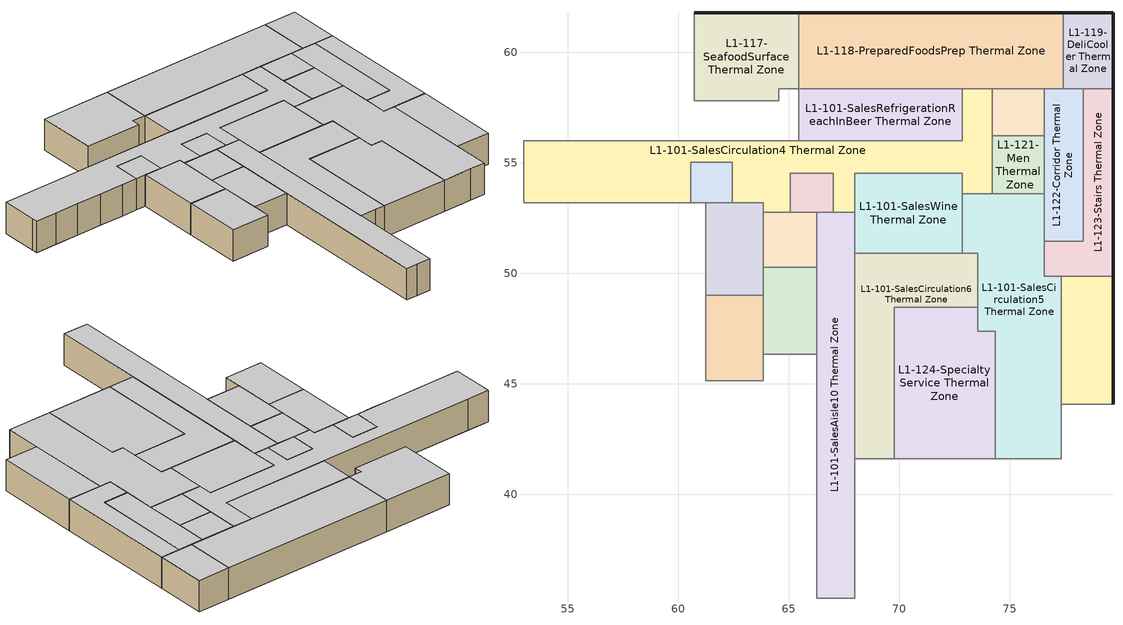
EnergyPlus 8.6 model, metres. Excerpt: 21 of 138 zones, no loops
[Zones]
L1-101-SalesAisle10 Thermal Zone
 floor ground (Floor_Slab): 68,52.77 68,35.3 66.27,35.3 66.27,52.77 z0
 wall to L1-101-SalesRefrigerationAisle7 Thermal Zone (Hole): 66.27,50.27 66.27,46.33 z0:2.13
 wall to L1-101-SalesRefrigerationAisle6 Thermal Zone (Hole): 66.27,52.77 66.27,50.27 z0:2.13
 wall to L1-101-SalesAisle9 Thermal Zone (Hole): 66.27,46.33 66.27,35.3 z0:2.13
 wall to L1-101-SalesRefrigerationEndcap3 Thermal Zone (Hole): 66.27,35.3 67.03,35.3 z0:2.13
 wall to L1-101-SalesCirculation7 Thermal Zone (Hole): 67.03,35.3 68,35.3 68,41.6 z0:2.13
 wall to L1-101-SalesCirculation6 Thermal Zone (Hole): 68,41.6 68,50.9 z0:2.13
 wall to L1-101-SalesWine Thermal Zone (Hole): 68,50.9 68,52.77 z0:2.13
 wall to L1-101-SalesCirculation4 Thermal Zone (Hole): 68,52.77 67.03,52.77 z0:2.13
 wall to L1-101-SalesRefrigerationEndcap2 Thermal Zone (Hole): 67.03,52.77 66.27,52.77 z0:2.13
 ceiling to L1S1-SalesRefrigerationAisle6 Thermal Zone (Hole): 68,35.3 68,52.77 66.27,52.77 66.27,35.3 z2.13
L1-101-SalesCirculation4 Thermal Zone
 floor ground (Floor_Slab): 74.22,58.34 74.22,53.58 72.85,53.58 72.85,54.53 68,54.53 68,52.77 67.03,52.77 67.03,54.53 65.07,54.53 65.07,52.77 63.86,52.77 63.86,53.19 62.45,53.19 62.45,55.02 60.58,55.02 60.58,53.19 53.01,53.19 53.01,55.99 72.85,55.99 72.85,58.34 z0
 wall to L1-101-SalesCirculationMeatSeafood Thermal Zone (Hole): 65.46,55.99 54.53,55.99 z0:2.13
 wall to L1-101-SalesRefrigerationEndcap1 Thermal Zone (Hole): 60.58,53.19 60.58,55.02 62.45,55.02 62.45,53.19 z0:2.13
 wall to L1-101-SalesRefrigerationAisle5 Thermal Zone (Hole): 62.45,53.19 63.86,53.19 63.86,52.77 z0:2.13
 wall to L1-101-SalesRefrigerationAisle6 Thermal Zone (Hole): 63.86,52.77 65.07,52.77 z0:2.13
 wall to L1-101-SalesRefrigerationEndcap2 Thermal Zone (Hole): 65.07,52.77 65.07,54.53 67.03,54.53 67.03,52.77 z0:2.13
 wall to L1-101-SalesRefrigerationReachInMeatSubstitutes Thermal Zone (Hole): 54.53,55.99 53.01,55.99 z0:2.13
 wall to L1-101-SalesWine Thermal Zone (Hole): 68,52.77 68,54.53 72.85,54.53 72.85,53.58 z0:2.13
 wall to L1-101-SalesCirculation5 Thermal Zone (Hole): 72.85,53.58 74.22,53.58 z0:2.13
 wall to L1-121-Men Thermal Zone (Hole): 74.22,53.58 74.22,56.22 z0:2.13
 wall to L1-120-Women Thermal Zone (Hole): 74.22,56.22 74.22,58.34 z0:2.13
 wall to L1-118-PreparedFoodsPrep Thermal Zone (Hole): 74.22,58.34 72.85,58.34 z0:2.13
 wall to L1-101-SalesRefrigerationReachInBeer Thermal Zone (Hole): 72.85,58.34 72.85,55.99 65.46,55.99 z0:2.13
 wall to L1-101-SalesCirculation3 Thermal Zone (Hole): 53.01,55.99 53.01,53.58 z0:2.13
 wall to L1-101-SalesAisle3 Thermal Zone (Hole): 53.01,53.58 53.01,53.19 z0:2.13
 wall to L1-101-SalesAisle4 Thermal Zone (Hole): 53.01,53.19 54.45,53.19 z0:2.13
 wall to L1-101-SalesAisle5 Thermal Zone (Hole): 54.45,53.19 56.1,53.19 z0:2.13
 wall to L1-101-SalesAisle6 Thermal Zone (Hole): 56.1,53.19 57.84,53.19 z0:2.13
 wall to L1-101-SalesAisle7 Thermal Zone (Hole): 57.84,53.19 59.49,53.19 z0:2.13
 wall to L1-101-SalesAisle8 Thermal Zone (Hole): 59.49,53.19 60.58,53.19 z0:2.13
 ceiling to L1S1-SalesNorth Thermal Zone (Hole): 68,52.77 68,54.53 72.85,54.53 72.85,53.58 74.22,53.58 74.22,58.34 72.85,58.34 72.85,55.99 53.01,55.99 53.01,53.19 60.58,53.19 60.58,55.02 62.45,55.02 62.45,53.19 63.86,53.19 63.86,52.77 65.07,52.77 65.07,54.53 67.03,54.53 67.03,52.77 z2.13
L1-101-SalesCirculation5 Thermal Zone
 floor ground (Floor_Slab): 76.57,53.58 76.57,49.87 77.34,49.87 77.34,41.6 74.34,41.6 74.34,47.37 73.55,47.37 73.55,50.9 72.85,50.9 72.85,53.58 z0
 wall to L1-101-SalesRefrigerationReachInChees Thermal Zone (Hole): 77.34,44.08 77.34,49.87 z0:2.13
 wall to L1-124-SpecialtyService Thermal Zone (Hole): 73.55,48.46 73.55,47.37 74.34,47.37 74.34,42.37 74.34,41.6 z0:2.13
 wall to L1-125-PreparedFoods1 Thermal Zone (Hole): 74.34,41.6 76.29,41.6 z0:2.13
 wall to L1-101-SalesCirculation8 Thermal Zone (Hole): 76.29,41.6 77.34,41.6 z0:2.13
 wall to L1-101-SalesRefrigerationReachInPrepared Thermal Zone (Hole): 77.34,41.6 77.34,44.08 z0:2.13
 wall to L1-123-Stairs Thermal Zone (Hole): 77.34,49.87 76.57,49.87 76.57,51.44 z0:2.13
 wall to L1-122-Corridor Thermal Zone (Hole): 76.57,51.44 76.57,53.58 z0:2.13
 wall to L1-121-Men Thermal Zone (Hole): 76.57,53.58 74.22,53.58 z0:2.13
 wall to L1-101-SalesWine Thermal Zone (Hole): 72.85,53.58 72.85,50.9 z0:2.13
 wall to L1-101-SalesCirculation6 Thermal Zone (Hole): 72.85,50.9 73.55,50.9 73.55,48.46 z0:2.13
 ceiling to L1S1-SpecialtyService Thermal Zone (Hole): 77.34,41.6 77.34,49.87 76.57,49.87 76.57,53.58 72.85,53.58 72.85,50.9 73.55,50.9 73.55,47.37 74.34,47.37 74.34,41.6 z2.13
L1-101-SalesCirculation6 Thermal Zone
 floor ground (Floor_Slab): 73.55,50.9 73.55,48.46 69.77,48.46 69.77,41.6 68,41.6 68,50.9 z0
 wall to L1-125-PreparedFoods1 Thermal Zone (Hole): 69.13,41.6 69.77,41.6 z0:2.13
 wall to L1-124-SpecialtyService Thermal Zone (Hole): 69.77,41.6 69.77,48.46 73.55,48.46 z0:2.13
 wall to L1-101-SalesWine Thermal Zone (Hole): 72.85,50.9 68,50.9 z0:2.13
 wall to L1-101-SalesCirculation7 Thermal Zone (Hole): 68,41.6 69.13,41.6 z0:2.13
 ceiling to L1S1-SpecialtyService Thermal Zone (Hole): 69.77,41.6 69.77,48.46 73.55,48.46 73.55,50.9 68,50.9 68,41.6 z2.13
L1-101-SalesRefrigerationAisle4 Thermal Zone
 floor ground (Floor_Slab): 63.86,49 63.86,45.13 61.24,45.13 61.24,49 z0
 wall to L1-101-SalesRefrigerationAisle7 Thermal Zone (Hole): 63.86,46.33 63.86,49 z0:2.13
 wall to L1-101-SalesRefrigerationAisle5 Thermal Zone (Hole): 63.86,49 61.24,49 z0:2.13
 wall to L1-101-SalesAisle8 Thermal Zone (Hole): 61.24,49 61.24,45.13 z0:2.13
 wall to L1-101-SalesRefrigerationAisle3 Thermal Zone (Hole): 61.24,45.13 63.86,45.13 z0:2.13
 wall to L1-101-SalesAisle9 Thermal Zone (Hole): 63.86,45.13 63.86,46.33 z0:2.13
 ceiling to L1S1-SalesRefrigerationAisle6 Thermal Zone (Hole): 63.86,45.13 63.86,49 61.24,49 61.24,45.13 z2.13
L1-101-SalesRefrigerationAisle5 Thermal Zone
 floor ground (Floor_Slab): 63.86,53.19 63.86,49 61.24,49 61.24,53.19 z0
 wall to L1-101-SalesRefrigerationEndcap1 Thermal Zone (Hole): 62.45,53.19 61.24,53.19 z0:2.13
 wall to L1-101-SalesAisle8 Thermal Zone (Hole): 61.24,53.19 61.24,49 z0:2.13
 wall to L1-101-SalesRefrigerationAisle7 Thermal Zone (Hole): 63.86,49 63.86,50.27 z0:2.13
 wall to L1-101-SalesRefrigerationAisle6 Thermal Zone (Hole): 63.86,50.27 63.86,52.77 z0:2.13
 ceiling to L1S1-SalesRefrigerationAisle6 Thermal Zone (Hole): 63.86,49 63.86,53.19 61.24,53.19 61.24,49 z2.13
L1-101-SalesRefrigerationAisle6 Thermal Zone
 floor ground (Floor_Slab): 66.27,52.77 66.27,50.27 63.86,50.27 63.86,52.77 z0
 wall to L1-101-SalesRefrigerationAisle7 Thermal Zone (Hole): 63.86,50.27 66.27,50.27 z0:2.13
 wall to L1-101-SalesRefrigerationEndcap2 Thermal Zone (Hole): 66.27,52.77 65.07,52.77 z0:2.13
 ceiling to L1S1-SalesRefrigerationAisle6 Thermal Zone (Hole): 66.27,50.27 66.27,52.77 63.86,52.77 63.86,50.27 z2.13
L1-101-SalesRefrigerationAisle7 Thermal Zone
 floor ground (Floor_Slab): 66.27,50.27 66.27,46.33 63.86,46.33 63.86,50.27 z0
 wall to L1-101-SalesAisle9 Thermal Zone (Hole): 63.86,46.33 66.27,46.33 z0:2.13
 ceiling to L1S1-SalesRefrigerationAisle6 Thermal Zone (Hole): 66.27,46.33 66.27,50.27 63.86,50.27 63.86,46.33 z2.13
L1-101-SalesRefrigerationEndcap1 Thermal Zone
 floor ground (Floor_Slab): 62.45,55.02 62.45,53.19 60.58,53.19 60.58,55.02 z0
 wall to L1-101-SalesAisle8 Thermal Zone (Hole): 60.58,53.19 61.24,53.19 z0:2.13
 ceiling to L1S1-SalesNorth Thermal Zone (Hole): 62.45,53.19 62.45,55.02 60.58,55.02 60.58,53.19 z2.13
L1-101-SalesRefrigerationEndcap2 Thermal Zone
 floor ground (Floor_Slab): 67.03,54.53 67.03,52.77 65.07,52.77 65.07,54.53 z0
 ceiling to L1S1-SalesNorth Thermal Zone (Hole): 67.03,52.77 67.03,54.53 65.07,54.53 65.07,52.77 z2.13
L1-101-SalesRefrigerationReachInBeer Thermal Zone
 floor ground (Floor_Slab): 72.85,58.34 72.85,55.99 65.46,55.99 65.46,58.34 z0
 wall to L1-101-SalesCirculationMeatSeafood Thermal Zone (Hole): 65.46,58.34 65.46,55.99 z0:2.13
 wall to L1-118-PreparedFoodsPrep Thermal Zone (Hole): 72.85,58.34 65.46,58.34 z0:2.13
 ceiling to L1S1-SalesNorth Thermal Zone (Hole): 72.85,55.99 72.85,58.34 65.46,58.34 65.46,55.99 z2.13
L1-101-SalesRefrigerationReachInChees Thermal Zone
 floor ground (Floor_Slab): 79.67,49.87 79.67,44.08 77.34,44.08 77.34,49.87 z0
 wall outside (Wall_Exterior): 79.67,44.08 79.67,49.87 z0:2.13
 wall to L1-101-SalesRefrigerationReachInPrepared Thermal Zone (Hole): 77.34,44.08 79.67,44.08 z0:2.13
 wall to L1-123-Stairs Thermal Zone (Hole): 79.67,49.87 77.34,49.87 z0:2.13
 ceiling to L1S1-SalesRefrigerationReachPrepared Thermal Zone (Hole): 79.67,44.08 79.67,49.87 77.34,49.87 77.34,44.08 z2.13
L1-101-SalesWine Thermal Zone
 floor ground (Floor_Slab): 72.85,54.53 72.85,50.9 68,50.9 68,54.53 z0
 ceiling to L1S1-SpecialtyService Thermal Zone (Hole): 72.85,50.9 72.85,54.53 68,54.53 68,50.9 z2.13
L1-117-SeafoodSurface Thermal Zone
 floor ground (Floor_Slab): 65.46,61.78 65.46,58.34 64.56,58.34 64.56,57.81 60.74,57.81 60.74,61.78 z0
 wall outside (Wall_Exterior): 65.46,61.78 60.74,61.78 z0:2.13
 wall to L1-101-SalesCirculationMeatSeafood Thermal Zone (Hole): 60.74,57.81 64.56,57.81 64.56,58.34 65.46,58.34 z0:2.13
 wall to L1-118-PreparedFoodsPrep Thermal Zone (Hole): 65.46,58.34 65.46,61.78 z0:2.13
 wall to L1-116-MeatService Thermal Zone (Hole): 60.74,61.78 60.74,57.81 z0:2.13
 ceiling to L1S1-SeafoodSurface Thermal Zone (Hole): 64.56,57.81 64.56,58.34 65.46,58.34 65.46,61.78 60.74,61.78 60.74,57.81 z2.13
L1-118-PreparedFoodsPrep Thermal Zone
 floor ground (Floor_Slab): 77.42,61.78 77.42,58.34 65.46,58.34 65.46,61.78 z0
 wall outside (Wall_Exterior): 77.42,61.78 65.46,61.78 z0:2.13
 wall to L1-122-Corridor Thermal Zone (Hole): 76.57,58.34 77.42,58.34 z0:2.13
 wall to L1-119-DeliCooler Thermal Zone (Hole): 77.42,58.34 77.42,61.78 z0:2.13
 wall to L1-120-Women Thermal Zone (Hole): 74.22,58.34 76.57,58.34 z0:2.13
 ceiling to L1S1-PreparedFoodsPrep Thermal Zone (Hole): 77.42,58.34 77.42,61.78 65.46,61.78 65.46,58.34 z2.13
L1-119-DeliCooler Thermal Zone
 floor ground (Floor_Slab): 79.67,61.78 79.67,58.34 77.42,58.34 77.42,61.78 z0
 wall outside (Wall_Exterior): 79.67,58.34 79.67,61.78 77.42,61.78 z0:2.13
 wall to L1-123-Stairs Thermal Zone (Hole): 78.33,58.34 79.67,58.34 z0:2.13
 wall to L1-122-Corridor Thermal Zone (Hole): 77.42,58.34 78.33,58.34 z0:2.13
 ceiling to L1S1-DeliCooler Thermal Zone (Hole): 79.67,58.34 79.67,61.78 77.42,61.78 77.42,58.34 z2.13
L1-120-Women Thermal Zone
 floor ground (Floor_Slab): 76.57,58.34 76.57,56.22 74.22,56.22 74.22,58.34 z0
 wall to L1-121-Men Thermal Zone (Hole): 74.22,56.22 76.57,56.22 z0:2.13
 wall to L1-122-Corridor Thermal Zone (Hole): 76.57,56.22 76.57,58.34 z0:2.13
 ceiling to L1S1-Women Thermal Zone (Hole): 76.57,56.22 76.57,58.34 74.22,58.34 74.22,56.22 z2.13
L1-121-Men Thermal Zone
 floor ground (Floor_Slab): 76.57,56.22 76.57,53.58 74.22,53.58 74.22,56.22 z0
 wall to L1-122-Corridor Thermal Zone (Hole): 76.57,53.58 76.57,56.22 z0:2.13
 ceiling to L1S1-Men Thermal Zone (Hole): 76.57,53.58 76.57,56.22 74.22,56.22 74.22,53.58 z2.13
L1-122-Corridor Thermal Zone
 floor ground (Floor_Slab): 78.33,58.34 78.33,51.44 76.57,51.44 76.57,58.34 z0
 wall to L1-123-Stairs Thermal Zone (Hole): 76.57,51.44 78.33,51.44 78.33,58.34 z0:2.13
 ceiling to L1S1-Corridor Thermal Zone (Hole): 78.33,51.44 78.33,58.34 76.57,58.34 76.57,51.44 z2.13
L1-123-Stairs Thermal Zone
 floor ground (Floor_Slab): 79.67,58.34 79.67,49.87 76.57,49.87 76.57,51.44 78.33,51.44 78.33,58.34 z0
 wall outside (Wall_Exterior): 79.67,49.87 79.67,58.34 z0:2.13
 ceiling to L1S1-Stairs Thermal Zone (Hole): 79.67,49.87 79.67,58.34 78.33,58.34 78.33,51.44 76.57,51.44 76.57,49.87 z2.13
L1-124-SpecialtyService Thermal Zone
 floor ground (Floor_Slab): 73.55,48.46 73.55,47.37 74.34,47.37 74.34,41.6 69.77,41.6 69.77,48.46 z0
 wall to L1-125-PreparedFoods1 Thermal Zone (Hole): 69.77,41.6 74.34,41.6 z0:2.13
 ceiling to L1S1-SpecialtyService Thermal Zone (Hole): 74.34,41.6 74.34,47.37 73.55,47.37 73.55,48.46 69.77,48.46 69.77,41.6 z2.13
[Building]
NoeValleyWFM.idf: North Axis {deg}=356.173; Terrain=City; Solar Distribution=FullInteriorAndExteriorWithReflections; Maximum Number of Warmup Days=25; Minimum Number of Warmup Days=6
[Site:Location]
1E1ABA: Latitude {deg}=0; Longitude {deg}=0; Time Zone {hr}=0; Elevation {m}=0
[SizingPeriod:DesignDay] Day of Month=21; Humidity Condition Type=Wetbulb; Barometric Pressure {Pa}=101265; Rain Indicator=No; Snow Indicator=No; Daylight Saving Time Indicator=No; Solar Model Indicator=ASHRAEClearSky
Name | Month | Day Type | Maximum Dry-Bulb Temperature {C} | Daily Dry-Bulb Temperature Range {deltaC} | Wetbulb or DewPoint at Maximum Dry-Bulb {C} | Wind Speed {m/s} | Wind Direction {deg} | Sky Clearness
SAN_FRANCISCO Ann Htg 99.6% Condns DB | 1 | WinterDesignDay | 3.2 | 0 | 3.2 | 2.4 | 140 | 0
SAN_FRANCISCO Ann Clg .4% Condns WB=>MDB | 9 | SummerDesignDay | 25.7 | 9 | 18.4 | 5.8 | 310 | 1
[Material]
Name | Roughness | Thickness {m} | Conductivity {W/m-K} | Density {kg/m3} | Specific Heat {J/kg-K} | Thermal Absorptance | Solar Absorptance | Visible Absorptance
ConcreteSlab 8in | MediumSmooth | 0.2032 | 1.39975 | 2100 | 836.8 | 0.9 | 0.7 | 0.7
G01a 19mm gypsum board | MediumSmooth | 0.019 | 0.16 | 800 | 1090
Insulation: Cellular glass - 75mm | MediumRough | 0.075 | 0.05 | 136 | 750
Plywood (Douglas Fir) - 12.7mm | Smooth | 0.0127 | 0.12 | 540 | 1210
F14 Slate or tile | VeryRough | 0.0127 | 1.59 | 1920 | 1260
[Material:NoMass]
Name | Roughness | Thermal Resistance {m2-K/W} | Thermal Absorptance | Solar Absorptance | Visible Absorptance
Vaporseal - plastic film | Rough | 0.002
Air | VeryRough | 0.00158499 | 0.001 | 0.001 | 0.001
[Construction]
Floor_Slab: ConcreteSlab 8in
Wall_Exterior: F14 Slate or tile, Vaporseal - plastic film, Insulation: Cellular glass - 75mm, Plywood (Douglas Fir) - 12.7mm, G01a 19mm gypsum board
Hole: Air
[Zone]
L1-101-SalesAisle10 Thermal Zone; L1-101-SalesCirculation4 Thermal Zone; L1-101-SalesCirculation5 Thermal Zone; L1-101-SalesCirculation6 Thermal Zone; L1-101-SalesRefrigerationAisle4 Thermal Zone; L1-101-SalesRefrigerationAisle5 Thermal Zone; L1-101-SalesRefrigerationAisle6 Thermal Zone; L1-101-SalesRefrigerationAisle7 Thermal Zone; L1-101-SalesRefrigerationEndcap1 Thermal Zone; L1-101-SalesRefrigerationEndcap2 Thermal Zone; L1-101-SalesRefrigerationReachInBeer Thermal Zone; L1-101-SalesRefrigerationReachInChees Thermal Zone; L1-101-SalesWine Thermal Zone; L1-117-SeafoodSurface Thermal Zone; L1-118-PreparedFoodsPrep Thermal Zone; L1-119-DeliCooler Thermal Zone; L1-120-Women Thermal Zone; L1-121-Men Thermal Zone; L1-122-Corridor Thermal Zone; L1-123-Stairs Thermal Zone; L1-124-SpecialtyService Thermal Zone
[Lights]
N-A - Mens Room 2: Zone or ZoneList=L1-121-Men Thermal Zone; Schedule=Lighting_Ambient; Design Level Calculation Method=LightingLevel; Lighting Level {W}=64; Return Air Fraction=0; Fraction Radiant=0.58; Fraction Visible=0.21; Fraction Replaceable=1; Return Air Fraction Calculated from Plenum Temperature=No
[ElectricEquipment] Design Level Calculation Method=EquipmentLevel
Name | Zone or ZoneList | Schedule | Design Level {W}
4300 - Scale | L1-124-SpecialtyService Thermal Zone | Equipment_Cashier | 120
4301 - Wrapper; 4302 - Mini Wrapper | L1-124-SpecialtyService Thermal Zone | Equipment_Misc1 | 240
4303 - Cheese Grater | L1-124-SpecialtyService Thermal Zone | Equipment_Misc1 | 1200
4504 - Fly Trap | L1-124-SpecialtyService Thermal Zone | ALWAYS_ON | 70
4505 - Food Processor | L1-124-SpecialtyService Thermal Zone | Equipment_Misc1 | 70
5288 - Veggie Dryer | L1-118-PreparedFoodsPrep Thermal Zone | Equipment_Misc1 | 696
5253 - Ref Table Top; 5455 - Ref Table Top | L1-118-PreparedFoodsPrep Thermal Zone | Equipment_Misc1 | 660
5254 - Sandwhich Table | L1-118-PreparedFoodsPrep Thermal Zone | Equipment_Misc1 | 1440
5290 - Sealer | L1-118-PreparedFoodsPrep Thermal Zone | Equipment_Misc1 | 1200
5298 - Rotisserie | L1-118-PreparedFoodsPrep Thermal Zone | Equipment_Misc1 | 640
5284A - Convection Steamer; 5284B - Convection Steamer | L1-118-PreparedFoodsPrep Thermal Zone | Equipment_Misc1 | 17000
5328 - Alto Shaam | L1-118-PreparedFoodsPrep Thermal Zone | Equipment_Misc1 | 811
5500 - Fly Trap | L1-118-PreparedFoodsPrep Thermal Zone | ALWAYS_ON | 70
2329 - Blast Chiller | L1-118-PreparedFoodsPrep Thermal Zone | Equipment_Misc3 | 1176
5268 - Scale | L1-118-PreparedFoodsPrep Thermal Zone | Equipment_Cashier | 120
2300A - Scale; 2300B - Scale | L1-117-SeafoodSurface Thermal Zone | Equipment_Cashier | 120
2307 - Food Processor | L1-117-SeafoodSurface Thermal Zone | Equipment_Misc1 | 840
2313A - Ref Table Top; 2313B - Ref Table Top | L1-117-SeafoodSurface Thermal Zone | Equipment_Misc1 | 660
2308 - Wrapper | L1-117-SeafoodSurface Thermal Zone | Equipment_Misc1 | 240
2508 - Fly Trap | L1-117-SeafoodSurface Thermal Zone | ALWAYS_ON | 70
[Exterior:Lights] Schedule=Lighting_Outdoor; Control Option=AstronomicalClock
Name | Design Level {W}
M3-A Exterior; M3-B Exterior; M3-C Exterior; M3-D Exterior; M3-E Exterior; M3-F Exterior; M3-G Exterior; M3-H Exterior | 70
M4-A Exterior; M4-B Exterior | 26
[Schedule:Compact]
ALWAYS_ON: Through: 12/31, For: AllDays, Until: 24:00, 1
Equipment_Cashier; Equipment_Misc1; Equipment_Misc3: Through: 12/31, For: Weekdays, Until: 06:00, 0.2, Until: 08:00, 0.4, Until: 09:00, 0.7, Until: 18:00, 0.9, Until: 20:00, 0.8, Until: 21:00, 0.7, Until: 22:00, 0.4, Until: 24:00, 0.2, For: Saturday, Until: 06:00, 0.15, Until: 08:00, 0.3, Until: 09:00, 0.5, Until: 10:00, 0.8, Until: 18:00, 0.9, Until: 19:00, 0.7, Until: 21:00, 0.5, Until: 22:00, 0.3, Until: 24:00, 0.15, For: SummerDesignDay, Until: 24:00, 1, For: WinterDesignDay, Until: 24:00, 0, For: Sunday Holidays AllOtherDays, Until: 06:00, 0.15, Until: 10:00, 0.3, Until: 12:00, 0.6, Until: 17:00, 0.8, Until: 18:00, 0.6, Until: 22:00, 0.4, Until: 24:00, 0.15
Lighting_Outdoor; Lighting_Ambient: Through: 12/31, For: Weekdays, Until: 06:00, 0.05, Until: 08:00, 0.2, Until: 09:00, 0.5, Until: 18:00, 0.9, Until: 20:00, 0.6, Until: 21:00, 0.5, Until: 22:00, 0.2, Until: 24:00, 0.05, For: Saturday, Until: 06:00, 0.05, Until: 08:00, 0.1, Until: 09:00, 0.3, Until: 10:00, 0.6, Until: 18:00, 0.9, Until: 19:00, 0.5, Until: 21:00, 0.3, Until: 22:00, 0.1, Until: 24:00, 0.05, For: SummerDesignDay, Until: 24:00, 1, For: WinterDesignDay, Until: 24:00, 0, For: Sunday Holidays AllOtherDays, Until: 06:00, 0.05, Until: 10:00, 0.1, Until: 12:00, 0.4, Until: 17:00, 0.6, Until: 18:00, 0.4, Until: 22:00, 0.2, Until: 24:00, 0.05
